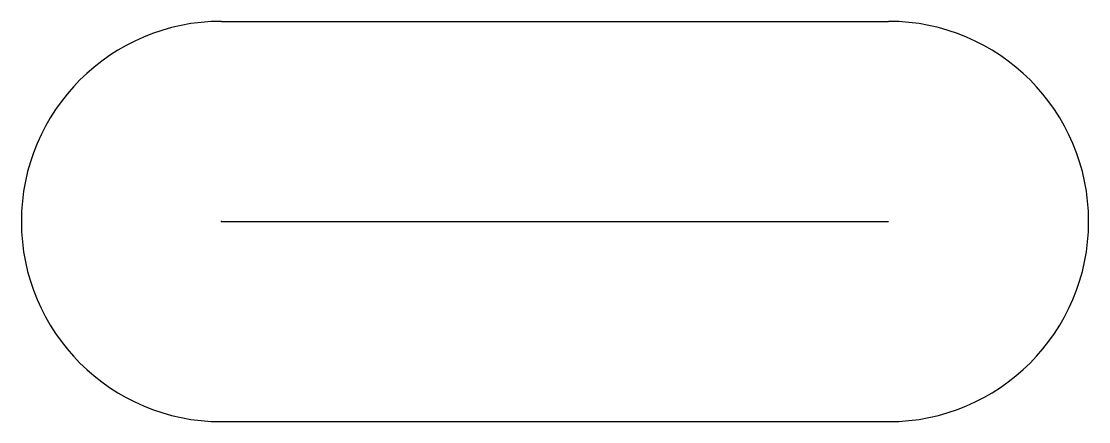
# Model space of a CAD drawing. Header units: centimetres. Extents: x -1.5 to 6.5, y -1.5 to 1.5.
import ezdxf

# ---------------------------------------------------------------- set-up
doc = ezdxf.new("R2010")
doc.units = ezdxf.units.CM
doc.header["$MEASUREMENT"] = 0
doc.layers.add('Slot v2_Sketch1', color=7, linetype='Continuous')

msp = doc.modelspace()

# ---------------------------------------------------------------- linework, layer by layer
at = {"layer": 'Slot v2_Sketch1'}
for p, q in [((0, 1.5), (5, 1.5)), ((0, 0), (5, 0)), ((0, -1.5), (5, -1.5))]:
    msp.add_line(p, q, dxfattribs=at)
for centre, start, end in [((0, 0), 90, 270), ((5, 0), 270, 90)]:
    msp.add_arc(centre, 1.5, start, end, dxfattribs=at)
msp.add_point((0, 0), dxfattribs=at)

doc.saveas('drawing.dxf')
